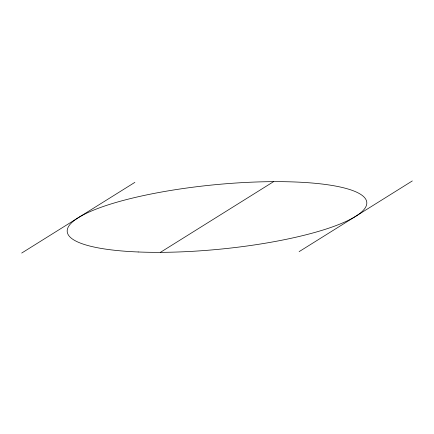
<?xml version="1.0" encoding="UTF-8"?>
<svg xmlns="http://www.w3.org/2000/svg" width="434" height="434" viewBox="0 0 434 434"><rect width="100%" height="100%" fill="white"/><g stroke="black" fill="none" stroke-linecap="round" stroke-linejoin="round"><path stroke-width="0.65" d="M21.7 253.055L134.876 182.356M160.412 252.349L273.588 181.651M299.124 251.644L412.3 180.945M138.191 251.975A150.495 32.317 -5.6 0 0 366.741 203.985A150.495 32.317 -5.6 0 0 146.068 195.034A150.495 32.317 -5.6 0 0 138.191 251.975"/></g></svg>
